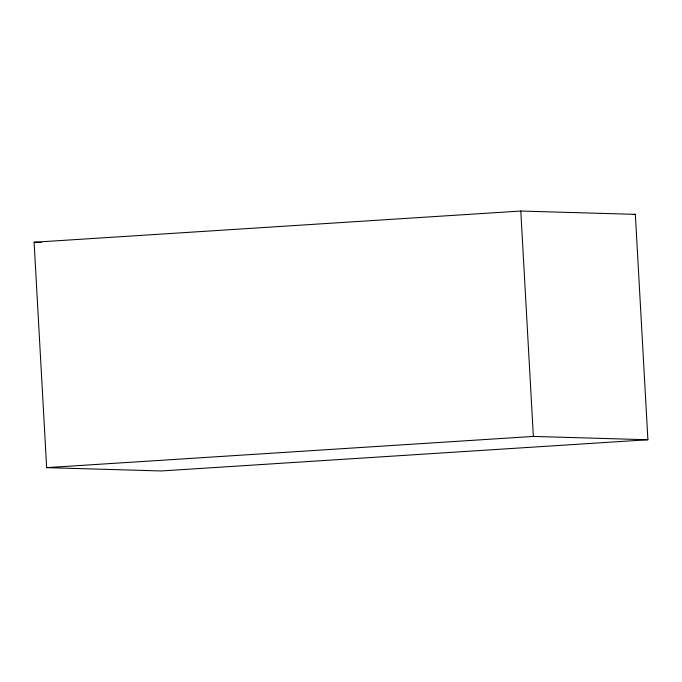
<?xml version="1.0" encoding="UTF-8"?>
<svg xmlns="http://www.w3.org/2000/svg" width="682" height="682" viewBox="0 0 682 682"><rect width="100%" height="100%" fill="white"/><g stroke="black" fill="none" stroke-linecap="round" stroke-linejoin="round"><path stroke-width="1.02" d="M34.1 242.246L520.801 211.036L635.343 214.361L647.9 439.754L161.199 470.964L46.657 467.639L34.1 242.246L41.525 242.46M633.22 214.498L635.343 214.361M46.657 467.639L533.358 436.429L647.9 439.754M520.801 211.036L533.358 436.429"/></g></svg>
